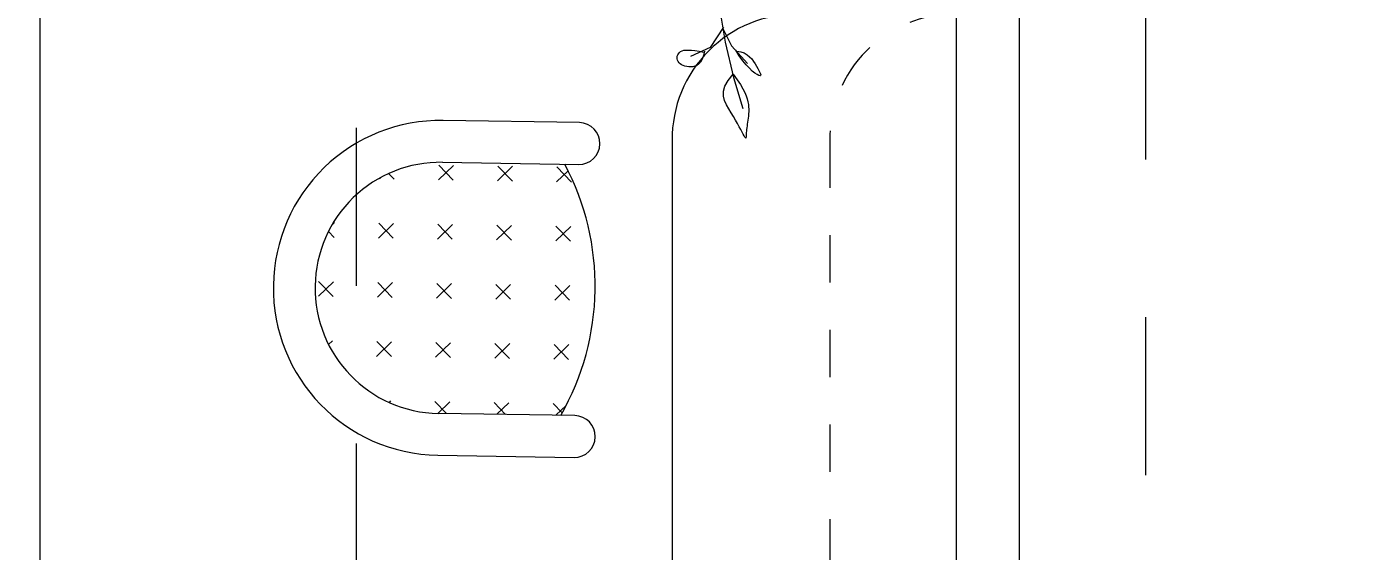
# Model space of a CAD drawing. Header units: centimetres. Extents: x -26724 to 60145, y -23645 to 6771.
# Drawn here: x -10898 to -10685.3, y 1558.9 to 1641.9 of the extents above; entities that cross this region are included whole.
import ezdxf

# ---------------------------------------------------------------- set-up
doc = ezdxf.new("R2010")
doc.units = ezdxf.units.CM
for name, pattern in [('AUSGEZOGEN', [0]), ('DALEKOVOD_VN', [5, 2.5, -2.5]), ('PUNKT2_S9', [0.35, 0.15, -0.1, 0, -0.1])]:
    doc.linetypes.add(name, pattern=pattern)
doc.layers.add('3.IZGLED 2', color=7, linetype='Continuous', lineweight=9, true_color=0x4a4a4a)
doc.layers.add('4.KOTE', color=88, linetype='Continuous', lineweight=15)
doc.layers.add('Moebel', color=252, linetype='PUNKT2_S9', lineweight=13)
doc.styles.get("Standard").update_dxf_attribs({"font": 'calibri.ttf'})
doc.dimstyles.new('ja 1 50', dxfattribs={"dimtxt": 10, "dimasz": 5, "dimexe": 5, "dimexo": 5, "dimgap": 1, "dimtad": 1, "dimdec": 0, "dimtxsty": 'Standard', "dimblk": 'ARCHTICK', "dimcen": 2.5, "dimclrd": 256, "dimclrt": 7, "dimadec": 0, "dimazin": 0, "dimtfac": 1, "dimtdec": 0, "dimtix": 1, "dimtmove": 1, "dimatfit": 3, "dimldrblk": 'ARCHTICK', "dimfxl": 10, "dimfxlon": 1, "dimlwd": 0, "dimlwe": 9, "dimarcsym": 0})

# ---------------------------------------------------------------- blocks, each defined once
blk = doc.blocks.new('ggggt')
at = {"layer": 'Moebel', "color": 91, "linetype": 'AUSGEZOGEN', "lineweight": 18, "transparency": 33554687}
for p, q in [((1563.06, 1952.83, 13.5), (1564.12, 1946.54, 13.5)), ((1563.87, 1948.92, 13.5), (1561.74, 1945.67, 13.5)), ((1563.72, 1948.78, 13.5), (1565.14, 1945.95, 13.5)), ((1564.12, 1946.54, 13.5), (1565.46, 1940.91, 13.5)), ((1556.52, 1944.08, 13.5), (1556.55, 1944.3, 13.5)), ((1556.53, 1943.86, 13.5), (1556.52, 1944.08, 13.5)), ((1556.55, 1944.3, 13.5), (1556.62, 1944.51, 13.5)), ((1556.62, 1944.51, 13.5), (1556.73, 1944.7, 13.5)), ((1556.73, 1944.7, 13.5), (1556.88, 1944.88, 13.5)), ((1556.88, 1944.88, 13.5), (1557.07, 1945.03, 13.5)), ((1557.07, 1945.03, 13.5), (1557.31, 1945.14, 13.5)), ((1557.31, 1945.14, 13.5), (1557.59, 1945.23, 13.5)), ((1557.59, 1945.23, 13.5), (1557.92, 1945.27, 13.5)), ((1557.92, 1945.27, 13.5), (1558.33, 1945.28, 13.5)), ((1558.33, 1945.28, 13.5), (1558.8, 1945.26, 13.5)), ((1561.74, 1945.67, 13.5), (1558.63, 1944.25, 13.5)), ((1558.8, 1945.26, 13.5), (1559.36, 1945.2, 13.5)), ((1559.36, 1945.2, 13.5), (1560.01, 1945.1, 13.5)), ((1560.01, 1945.1, 13.5), (1560.75, 1944.96, 13.5)), ((1560.71, 1944.39, 13.5), (1560.49, 1943.82, 13.5)), ((1560.89, 1945.1, 13.5), (1560.71, 1944.39, 13.5)), ((1565.14, 1945.95, 13.5), (1567.68, 1943.13, 13.5)), ((1566.38, 1944.35, 13.5), (1565.84, 1945.25, 13.5)), ((1565.98, 1945.11, 13.5), (1566.62, 1945, 13.5)), ((1566.92, 1943.58, 13.5), (1566.38, 1944.35, 13.5)), ((1566.62, 1945, 13.5), (1567.17, 1944.81, 13.5)), ((1567.17, 1944.81, 13.5), (1567.63, 1944.54, 13.5)), ((1567.63, 1944.54, 13.5), (1568.02, 1944.22, 13.5)), ((1568.02, 1944.22, 13.5), (1568.35, 1943.86, 13.5)), ((1556.59, 1943.65, 13.5), (1556.53, 1943.86, 13.5)), ((1556.69, 1943.45, 13.5), (1556.59, 1943.65, 13.5)), ((1556.84, 1943.26, 13.5), (1556.69, 1943.45, 13.5)), ((1557.02, 1943.1, 13.5), (1556.84, 1943.26, 13.5)), ((1557.24, 1942.95, 13.5), (1557.02, 1943.1, 13.5)), ((1557.49, 1942.83, 13.5), (1557.24, 1942.95, 13.5)), ((1557.76, 1942.73, 13.5), (1557.49, 1942.83, 13.5)), ((1558.06, 1942.66, 13.5), (1557.76, 1942.73, 13.5)), ((1558.37, 1942.62, 13.5), (1558.06, 1942.66, 13.5)), ((1558.68, 1942.61, 13.5), (1558.37, 1942.62, 13.5)), ((1559.01, 1942.64, 13.5), (1558.68, 1942.61, 13.5)), ((1559.33, 1942.71, 13.5), (1559.01, 1942.64, 13.5)), ((1559.65, 1942.85, 13.5), (1559.33, 1942.71, 13.5)), ((1559.95, 1943.07, 13.5), (1559.65, 1942.85, 13.5)), ((1560.23, 1943.38, 13.5), (1559.95, 1943.07, 13.5)), ((1560.49, 1943.82, 13.5), (1560.23, 1943.38, 13.5)), ((1567.46, 1942.93, 13.5), (1566.92, 1943.58, 13.5)), ((1567.97, 1942.39, 13.5), (1567.46, 1942.93, 13.5)), ((1568.44, 1941.95, 13.5), (1567.97, 1942.39, 13.5)), ((1568.35, 1943.86, 13.5), (1568.63, 1943.48, 13.5)), ((1568.86, 1941.62, 13.5), (1568.44, 1941.95, 13.5)), ((1568.63, 1943.48, 13.5), (1568.87, 1943.08, 13.5)), ((1568.87, 1943.08, 13.5), (1569.1, 1942.7, 13.5)), ((1569.1, 1942.7, 13.5), (1569.3, 1942.35, 13.5)), ((1569.3, 1942.35, 13.5), (1569.48, 1942.02, 13.5)), ((1569.48, 1942.02, 13.5), (1569.62, 1941.74, 13.5)), ((1564.09, 1939.57, 13.5), (1564.59, 1940.46, 13.5)), ((1564.59, 1940.46, 13.5), (1565.42, 1941.43, 13.5)), ((1565.42, 1941.43, 13.5), (1566.04, 1940.58, 13.5)), ((1565.42, 1941.43, 13.5), (1565.42, 1941.43, 13.5)), ((1565.46, 1940.91, 13.5), (1566.95, 1936, 13.5)), ((1566.04, 1940.58, 13.5), (1566.55, 1939.82, 13.5)), ((1566.55, 1939.82, 13.5), (1566.95, 1939.15, 13.5)), ((1569.21, 1941.39, 13.5), (1568.86, 1941.62, 13.5)), ((1569.48, 1941.25, 13.5), (1569.21, 1941.39, 13.5)), ((1569.66, 1941.2, 13.5), (1569.48, 1941.25, 13.5)), ((1569.62, 1941.74, 13.5), (1569.73, 1941.51, 13.5)), ((1569.76, 1941.24, 13.5), (1569.66, 1941.2, 13.5)), ((1569.73, 1941.51, 13.5), (1569.77, 1941.34, 13.5)), ((1569.77, 1941.34, 13.5), (1569.76, 1941.24, 13.5)), ((1563.86, 1938.75, 13.5), (1564.09, 1939.57, 13.5)), ((1563.86, 1937.99, 13.5), (1563.86, 1938.75, 13.5)), ((1564.04, 1937.28, 13.5), (1563.86, 1937.99, 13.5)), ((1566.95, 1939.15, 13.5), (1567.25, 1938.55, 13.5)), ((1567.25, 1938.55, 13.5), (1567.48, 1938.01, 13.5)), ((1567.48, 1938.01, 13.5), (1567.64, 1937.53, 13.5)), ((1567.64, 1937.53, 13.5), (1567.75, 1937.08, 13.5)), ((1564.33, 1936.61, 13.5), (1564.04, 1937.28, 13.5)), ((1564.7, 1935.97, 13.5), (1564.33, 1936.61, 13.5)), ((1565.09, 1935.35, 13.5), (1564.7, 1935.97, 13.5)), ((1567.75, 1937.08, 13.5), (1567.82, 1936.67, 13.5)), ((1567.82, 1936.67, 13.5), (1567.86, 1936.27, 13.5)), ((1567.87, 1935.52, 13.5), (1567.85, 1935.17, 13.5)), ((1567.86, 1936.27, 13.5), (1567.87, 1935.89, 13.5)), ((1567.87, 1935.89, 13.5), (1567.87, 1935.52, 13.5)), ((1565.46, 1934.76, 13.5), (1565.09, 1935.35, 13.5)), ((1565.8, 1934.18, 13.5), (1565.46, 1934.76, 13.5)), ((1566.11, 1933.64, 13.5), (1565.8, 1934.18, 13.5)), ((1566.38, 1933.13, 13.5), (1566.11, 1933.64, 13.5)), ((1567.61, 1933.26, 13.5), (1567.58, 1932.97, 13.5)), ((1567.65, 1933.55, 13.5), (1567.61, 1933.26, 13.5)), ((1567.7, 1933.86, 13.5), (1567.65, 1933.55, 13.5)), ((1567.74, 1934.17, 13.5), (1567.7, 1933.86, 13.5)), ((1567.78, 1934.49, 13.5), (1567.74, 1934.17, 13.5)), ((1567.82, 1934.82, 13.5), (1567.78, 1934.49, 13.5)), ((1567.85, 1935.17, 13.5), (1567.82, 1934.82, 13.5)), ((1566.63, 1932.68, 13.5), (1566.38, 1933.13, 13.5)), ((1566.84, 1932.27, 13.5), (1566.63, 1932.68, 13.5)), ((1567.01, 1931.93, 13.5), (1566.84, 1932.27, 13.5)), ((1567.15, 1931.67, 13.5), (1567.01, 1931.93, 13.5)), ((1567.26, 1931.48, 13.5), (1567.15, 1931.67, 13.5)), ((1567.34, 1931.36, 13.5), (1567.26, 1931.48, 13.5)), ((1567.39, 1931.3, 13.5), (1567.34, 1931.36, 13.5)), ((1567.42, 1931.31, 13.5), (1567.39, 1931.3, 13.5)), ((1567.44, 1931.37, 13.5), (1567.42, 1931.31, 13.5)), ((1567.45, 1931.47, 13.5), (1567.44, 1931.37, 13.5)), ((1567.46, 1931.78, 13.5), (1567.45, 1931.61, 13.5)), ((1567.45, 1931.61, 13.5), (1567.45, 1931.47, 13.5)), ((1567.47, 1931.98, 13.5), (1567.46, 1931.78, 13.5)), ((1567.49, 1932.2, 13.5), (1567.47, 1931.98, 13.5)), ((1567.51, 1932.44, 13.5), (1567.49, 1932.2, 13.5)), ((1567.54, 1932.7, 13.5), (1567.51, 1932.44, 13.5)), ((1567.58, 1932.97, 13.5), (1567.54, 1932.7, 13.5))]:
    blk.add_line(p, q, dxfattribs=at)
blk = doc.blocks.new('_ArchTick')
at = {"color": 0, "linetype": 'ByBlock', "const_width": 0.15}
blk.add_lwpolyline([(-0.5, -0.5), (0.5, 0.5)], dxfattribs=at)
blk = doc.blocks.new('*D1843')
at = {"layer": '4.KOTE', "color": 0, "lineweight": 9, "transparency": 16777216}
for p, q in [((-10926.13, 2333.96), (-10926.13, 2348.96)), ((-10816.13, 2334.48), (-10816.13, 2348.96))]:
    blk.add_line(p, q, dxfattribs=at)
at = {"layer": '4.KOTE', "lineweight": 0, "transparency": 16777216}
blk.add_line((-10926.13, 2343.96), (-10816.13, 2343.96), dxfattribs=at)
at = {"layer": 'Defpoints', "color": 0, "transparency": 16777216}
for p in [(-10816.13, 2343.96), (-10816.13, 2298.94, 13.5), (-10926.13, 0, 13.5)]:
    blk.add_point(p, dxfattribs=at)
at = {"layer": '4.KOTE', "lineweight": 0, "transparency": 16777216, "xscale": 5, "yscale": 5, "zscale": 5, "rotation": 180}
blk.add_blockref('_ArchTick', (-10926.13, 2343.96), dxfattribs=at)
at = {"layer": '4.KOTE', "lineweight": 0, "transparency": 16777216, "xscale": 5, "yscale": 5, "zscale": 5}
blk.add_blockref('_ArchTick', (-10816.13, 2343.96), dxfattribs=at)
at = {"layer": '4.KOTE', "color": 7, "transparency": 16777216, "insert": (-10871.13, 2350.09), "char_height": 10, "attachment_point": 5}
blk.add_mtext('110', dxfattribs=at)
blk = doc.blocks.new('*D1934')
at = {"layer": '4.KOTE', "color": 0, "lineweight": 9, "transparency": 16777216}
for p, q in [((-10995.72, 1754.67), (-10995.72, 1769.67)), ((-10845.73, 1754.76), (-10845.73, 1769.67))]:
    blk.add_line(p, q, dxfattribs=at)
at = {"layer": '4.KOTE', "lineweight": 0, "transparency": 16777216}
blk.add_line((-10995.72, 1764.67), (-10845.73, 1764.67), dxfattribs=at)
at = {"layer": 'Defpoints', "color": 0, "transparency": 16777216}
for p in [(-10845.73, 1764.67), (-10845.73, 1647.79, 13.5), (-10995.72, 0, 13.5)]:
    blk.add_point(p, dxfattribs=at)
at = {"layer": '4.KOTE', "lineweight": 0, "transparency": 16777216, "xscale": 5, "yscale": 5, "zscale": 5, "rotation": 180}
blk.add_blockref('_ArchTick', (-10995.72, 1764.67), dxfattribs=at)
at = {"layer": '4.KOTE', "lineweight": 0, "transparency": 16777216, "xscale": 5, "yscale": 5, "zscale": 5}
blk.add_blockref('_ArchTick', (-10845.73, 1764.67), dxfattribs=at)
at = {"layer": '4.KOTE', "color": 7, "transparency": 16777216, "insert": (-10920.73, 1770.79), "char_height": 10, "attachment_point": 5}
blk.add_mtext('150', dxfattribs=at)

msp = doc.modelspace()

# ---------------------------------------------------------------- linework, layer by layer
at = {"layer": '3.IZGLED 2', "color": 4, "linetype": 'DALEKOVOD_VN', "ltscale": 10}
for p, q in [((-10845.73, 1000.89, 13.5), (-10845.73, 2213.89, 13.5)), ((-10720.73, 1645.89, 13.5), (-10720.73, 1080.89, 13.5))]:
    msp.add_line(p, q, dxfattribs=at)
at = {"layer": '3.IZGLED 2', "linetype": 'AUSGEZOGEN', "lineweight": 18, "transparency": 33554687}
msp.add_line((-10750.73, 1643.89, 13.5), (-10750.73, 940.89, 13.5), dxfattribs=at)
at = {"layer": '3.IZGLED 2', "linetype": 'DALEKOVOD_VN', "lineweight": 18, "ltscale": 3, "transparency": 33554687}
msp.add_line((-10750.73, 1643.89, 13.5), (-10750.73, 940.89, 13.5), dxfattribs=at)
at = {"layer": '3.IZGLED 2'}
for p, q in [((-10740.73, 1643.9, 13.5), (-10740.73, 1080.89, 13.5)), ((-10795.73, 1623.89, 13.5), (-10795.73, 1100.89, 13.5))]:
    msp.add_line(p, q, dxfattribs=at)
at = {"layer": '3.IZGLED 2', "transparency": 33554687}
for p, q in [((-10810.42, 1626.7, 13.5), (-10832, 1627.04, 13.5)), ((-10839.77, 1617.75, 13.5), (-10840.64, 1618.65, 13.5)), ((-10830.37, 1619.94, 13.5), (-10832.75, 1617.64, 13.5)), ((-10830.4, 1617.6, 13.5), (-10832.71, 1619.98, 13.5)), ((-10832.11, 1620.42, 13.5), (-10810.53, 1620.08, 13.5)), ((-10821.01, 1619.79, 13.5), (-10823.38, 1617.49, 13.5)), ((-10821.04, 1617.45, 13.5), (-10823.35, 1619.83, 13.5)), ((-10812.21, 1619.09, 13.5), (-10814.02, 1617.34, 13.5)), ((-10811.68, 1617.3, 13.5), (-10813.99, 1619.68, 13.5)), ((-10841.82, 1618.06, 13.5), (-10842.11, 1617.79, 13.5)), ((-10849.24, 1610.88, 13.5), (-10849.61, 1610.51, 13.5)), ((-10839.88, 1610.73, 13.5), (-10842.26, 1608.42, 13.5)), ((-10839.92, 1608.39, 13.5), (-10842.22, 1610.76, 13.5)), ((-10830.52, 1610.58, 13.5), (-10832.89, 1608.27, 13.5)), ((-10830.55, 1608.24, 13.5), (-10832.86, 1610.62, 13.5)), ((-10821.16, 1610.43, 13.5), (-10823.53, 1608.13, 13.5)), ((-10821.19, 1608.09, 13.5), (-10823.5, 1610.47, 13.5)), ((-10811.79, 1610.28, 13.5), (-10814.17, 1607.98, 13.5)), ((-10811.83, 1607.94, 13.5), (-10814.13, 1610.32, 13.5)), ((-10849.28, 1608.54, 13.5), (-10850.18, 1609.47, 13.5)), ((-10849.39, 1601.52, 13.5), (-10851.77, 1599.21, 13.5)), ((-10849.43, 1599.18, 13.5), (-10851.73, 1601.55, 13.5)), ((-10858.9, 1600.98, 13.5), (-10858.9, 1600.95, 13.5)), ((-10852.29, 1600.84, 13.5), (-10852.28, 1600.88, 13.5)), ((-10840.03, 1601.37, 13.5), (-10842.4, 1599.06, 13.5)), ((-10840.06, 1599.03, 13.5), (-10842.37, 1601.4, 13.5)), ((-10830.67, 1601.22, 13.5), (-10833.04, 1598.91, 13.5)), ((-10830.7, 1598.88, 13.5), (-10833.01, 1601.25, 13.5)), ((-10821.31, 1601.07, 13.5), (-10823.68, 1598.76, 13.5)), ((-10821.34, 1598.73, 13.5), (-10823.65, 1601.1, 13.5)), ((-10811.94, 1600.92, 13.5), (-10814.32, 1598.62, 13.5)), ((-10811.98, 1598.58, 13.5), (-10814.28, 1600.96, 13.5)), ((-10849.54, 1592.15, 13.5), (-10850.15, 1591.56, 13.5)), ((-10840.18, 1592, 13.5), (-10842.55, 1589.7, 13.5)), ((-10840.21, 1589.66, 13.5), (-10842.52, 1592.04, 13.5)), ((-10830.82, 1591.86, 13.5), (-10833.19, 1589.55, 13.5)), ((-10830.85, 1589.52, 13.5), (-10833.16, 1591.89, 13.5)), ((-10821.45, 1591.71, 13.5), (-10823.83, 1589.4, 13.5)), ((-10821.49, 1589.37, 13.5), (-10823.79, 1591.74, 13.5)), ((-10812.09, 1591.56, 13.5), (-10814.47, 1589.25, 13.5)), ((-10812.13, 1589.22, 13.5), (-10814.43, 1591.59, 13.5)), ((-10840.33, 1582.64, 13.5), (-10840.57, 1582.41, 13.5)), ((-10831.48, 1580.65, 13.5), (-10833.31, 1582.53, 13.5)), ((-10830.96, 1582.49, 13.5), (-10832.85, 1580.67, 13.5)), ((-10822.12, 1580.5, 13.5), (-10823.94, 1582.38, 13.5)), ((-10821.6, 1582.35, 13.5), (-10823.49, 1580.52, 13.5)), ((-10811.16, 1580.32, 13.5), (-10832.74, 1580.67, 13.5)), ((-10813.14, 1580.75, 13.5), (-10814.58, 1582.23, 13.5)), ((-10812.5, 1581.94, 13.5), (-10814.13, 1580.37, 13.5)), ((-10832.85, 1574.05, 13.5), (-10811.26, 1573.7, 13.5))]:
    msp.add_line(p, q, dxfattribs=at)
at = {"layer": '3.IZGLED 2', "ltscale": 12, "elevation": 13.5}
msp.add_lwpolyline([(-10345.83, 858.89), (-10490.83, 858.89), (-10490.83, 713.89), (-10570.83, 713.89), (-10570.83, 573.89), (-10755.83, 573.89), (-10755.83, 713.89), (-10770.83, 713.89), (-10770.83, 606.49), (-10895.83, 606.48), (-10895.83, 1818.89), (-10345.83, 1818.89), (-10345.83, 858.89)], dxfattribs=at)
at = {"layer": '3.IZGLED 2', "linetype": 'DALEKOVOD_VN', "ltscale": 3, "elevation": 13.5}
msp.add_lwpolyline([(-10750.73, 1643.9, 0.419151), (-10770.73, 1623.9), (-10770.73, 1100.66)], format="xyb", dxfattribs=at)
at = {"layer": '3.IZGLED 2'}
msp.add_arc((-10775.9, 1624.06, 13.5), 19.83, 89.5179, 180.4821, dxfattribs=at)
at = {"layer": '3.IZGLED 2', "transparency": 33554687}
for centre, radius, start, end in [((-10832.43, 1600.56, 13.5), 26.48, 89.0863, 179.0863), ((-10810.47, 1623.39, 13.5), 3.31, 269.0863, 89.0863), ((-10832.43, 1600.56, 13.5), 19.86, 89.0863, 179.0863), ((-10849.06, 1600.81, 13.5), 41.14, 330.1898, 27.9829), ((-10832.43, 1600.52, 13.5), 26.48, 179.0863, 269.0863), ((-10832.43, 1600.52, 13.5), 19.86, 179.0863, 269.0863), ((-10811.21, 1577.01, 13.5), 3.31, 269.0863, 89.0863)]:
    msp.add_arc(centre, radius, start, end, dxfattribs=at)

# ---------------------------------------------------------------- block references
at = {"layer": '3.IZGLED 2'}
msp.add_blockref('ggggt', (-12351.46, -307.08, 13.5), dxfattribs=at)

# ---------------------------------------------------------------- dimensions: what is measured, and where the dimension line sits
at = {"layer": '4.KOTE'}
for base, p1, p2, picture, middle in [((-10816.13, 2343.96), (-10926.13, 0, 13.5), (-10816.13, 2298.94, 13.5), '*D1843', (-10871.13, 2350.09)), ((-10845.73, 1764.67), (-10995.72, 0, 13.5), (-10845.73, 1647.79, 13.5), '*D1934', (-10920.73, 1770.79))]:
    dim = msp.add_linear_dim(base=base, p1=p1, p2=p2, dimstyle='ja 1 50', dxfattribs=at)
    dim.commit()
    dim.dimension.update_dxf_attribs({"geometry": picture, "text_midpoint": middle})

doc.saveas('drawing.dxf')
